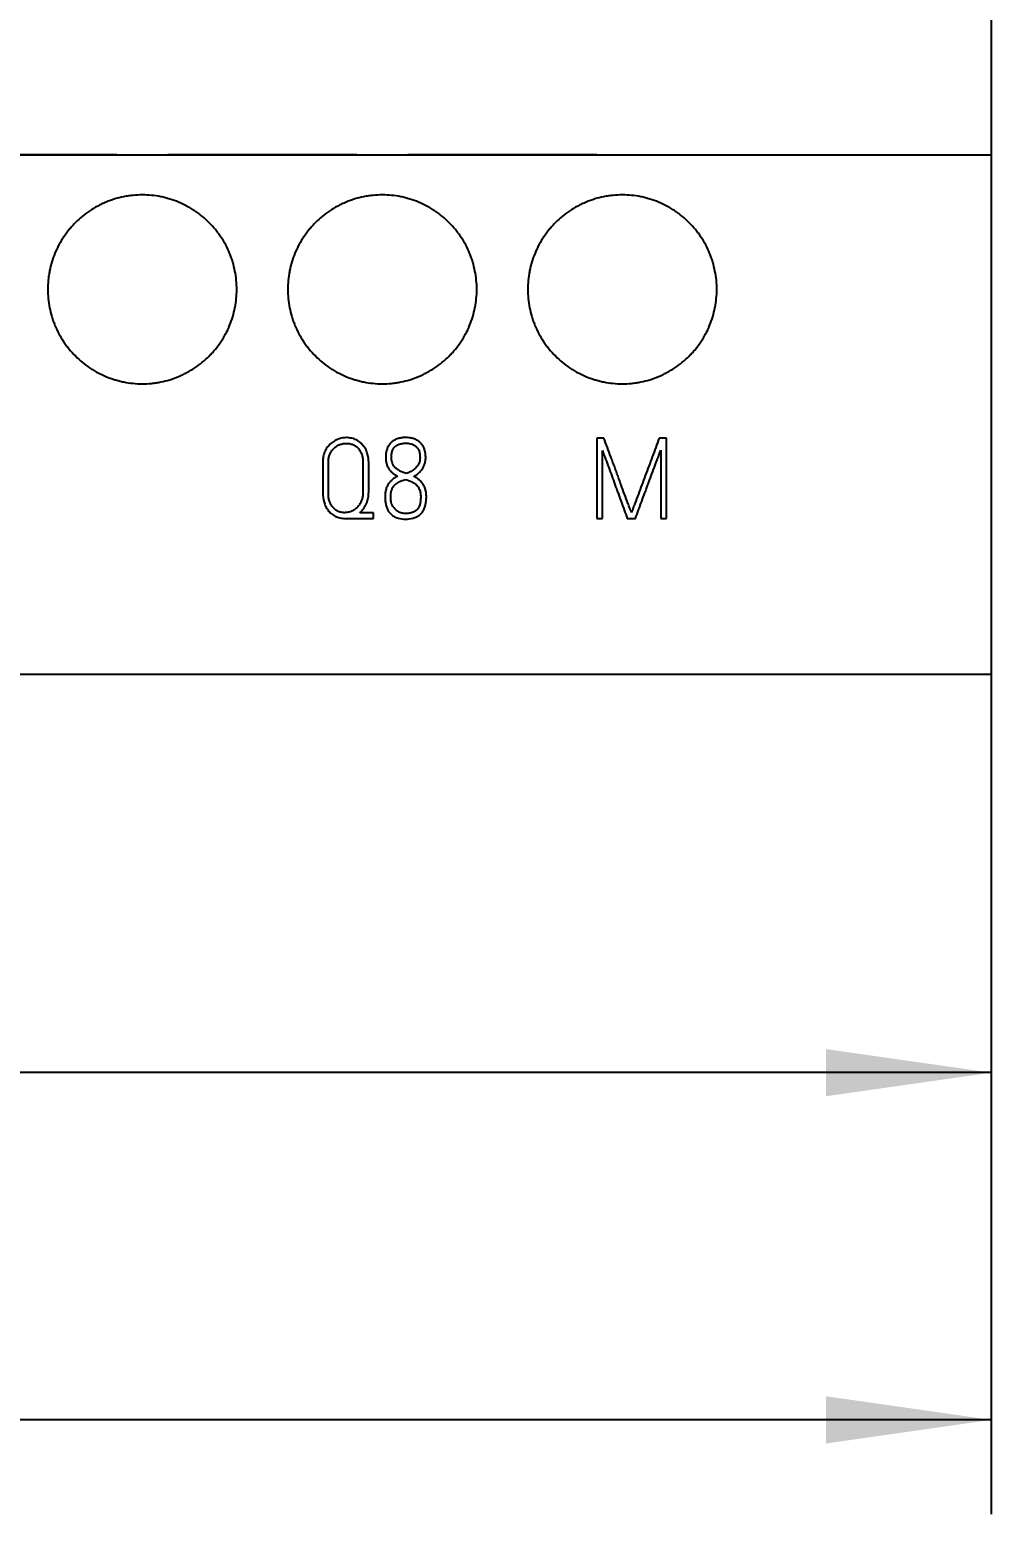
# Model space of a CAD drawing. Extents: x 0 to 420, y 0 to 297.
# Drawn here: x 139.22 to 159.57, y 124.67 to 156.11 of the extents above; entities that cross this region are included whole.
import ezdxf

# ---------------------------------------------------------------- set-up
doc = ezdxf.new("R2010")
doc.units = 0
doc.header["$LTSCALE"] = 23.1
for name, color, linetype in [('10000_FRONT', 7, 'CONTINUOUS'), ('10100_DIM_FRONT', 7, 'CONTINUOUS'), ('10500_FRONT_LABELING', 7, 'CONTINUOUS')]:
    doc.layers.add(name, color=color, linetype=linetype)
doc.styles.get("Standard").update_dxf_attribs({"font": 'txt', "width": 0.8})
doc.dimstyles.new('DIMSTYLE_1', dxfattribs={"dimtxt": 3.5, "dimasz": 3.5, "dimexe": 0.18, "dimexo": 0.0625, "dimgap": 0.09, "dimtad": 1, "dimtxsty": 'STANDARD', "dimcen": 0.09, "dimazin": 3, "dimtp": 0.05, "dimtm": 0.05, "dimtfac": 1, "dimtofl": 0, "dimtmove": 0, "dimatfit": 3, "dimtolj": 1})

# ---------------------------------------------------------------- blocks, each defined once
blk = doc.blocks.new('*D0')
at = {"layer": '10100_DIM_FRONT', "linetype": 'CONTINUOUS'}
for p, q in [((159.574, 187.462), (159.574, 124.671)), ((80.074, 147.013), (80.074, 124.671)), ((80.074, 126.671), (119.824, 126.671)), ((159.574, 126.671), (119.824, 126.671))]:
    blk.add_line(p, q, dxfattribs=at)
for points in [[(83.574, 127.171), (80.074, 126.671), (83.574, 126.171)], [(156.074, 126.171), (159.574, 126.671), (156.074, 127.171)]]:
    blk.add_solid(points, dxfattribs=at)
at = {"layer": '10100_DIM_FRONT', "linetype": 'CONTINUOUS', "width": 0.714286}
blk.add_text('79,5', height=3.5, dxfattribs=at).set_placement((115.994, 127.546))
blk = doc.blocks.new('*D1')
at = {"layer": '10100_DIM_FRONT', "linetype": 'CONTINUOUS'}
for p, q in [((88.074177, 187.462099), (88.074177, 132.024382)), ((159.574177, 147.949506), (159.574177, 132.024382)), ((88.074177, 134.024382), (123.824177, 134.024382)), ((159.574177, 134.024382), (123.824177, 134.024382))]:
    blk.add_line(p, q, dxfattribs=at)
for points in [[(91.574177, 134.524382), (88.074177, 134.024382), (91.574177, 133.524382)], [(156.074177, 133.524382), (159.574177, 134.024382), (156.074177, 134.524382)]]:
    blk.add_solid(points, dxfattribs=at)
at = {"layer": '10100_DIM_FRONT', "linetype": 'CONTINUOUS', "width": 0.660714}
blk.add_text('71,5', height=3.5, dxfattribs=at).set_placement((120.380361, 134.899382))

msp = doc.modelspace()

# ---------------------------------------------------------------- linework, layer by layer
at = {"layer": '10000_FRONT', "color": 7, "linetype": 'CONTINUOUS'}
for p, q in [((159.574, 232.463), (159.574, 142.463)), ((88.074, 153.463), (159.574, 153.463)), ((141.065, 153.461), (137.063, 153.461)), ((141.064, 153.463), (141.065, 153.461)), ((142.143, 153.461), (142.144, 153.463)), ((146.145, 153.461), (142.143, 153.461)), ((146.144, 153.463), (146.145, 153.461)), ((147.223, 153.461), (147.224, 153.463)), ((151.225, 153.461), (147.223, 153.461)), ((151.224, 153.463), (151.225, 153.461)), ((88.074, 142.463), (159.574, 142.463))]:
    msp.add_line(p, q, dxfattribs=at)
for points, knots in [([(143.604, 150.613), (143.604, 150.679), (143.601, 150.744), (143.588, 150.874), (143.579, 150.938), (143.553, 151.065), (143.538, 151.128), (143.509, 151.222), (143.499, 151.254), (143.477, 151.316), (143.465, 151.346), (143.428, 151.437), (143.372, 151.555), (143.306, 151.666), (143.251, 151.748), (143.233, 151.775), (143.194, 151.827), (143.173, 151.853), (143.111, 151.93), (143.067, 151.979), (142.929, 152.117), (142.828, 152.2), (142.705, 152.283), (142.692, 152.292), (142.664, 152.309), (142.65, 152.318), (142.607, 152.344), (142.579, 152.36), (142.492, 152.406), (142.433, 152.434), (142.312, 152.485), (142.251, 152.507), (142.157, 152.536), (142.125, 152.544), (142.061, 152.56), (142.029, 152.568), (141.932, 152.587), (141.802, 152.606), (141.671, 152.613), (141.541, 152.613), (141.475, 152.61), (141.377, 152.6), (141.344, 152.596), (141.278, 152.587), (141.246, 152.581), (141.149, 152.562), (141.086, 152.546), (140.961, 152.508), (140.9, 152.486), (140.809, 152.448), (140.778, 152.435), (140.734, 152.414), (140.719, 152.407), (140.689, 152.392), (140.616, 152.354), (140.546, 152.311), (140.383, 152.203), (140.282, 152.12), (140.166, 152.003), (140.143, 151.979), (140.099, 151.93), (140.078, 151.906), (140.016, 151.83), (139.977, 151.778), (139.905, 151.669), (139.871, 151.613), (139.825, 151.527), (139.81, 151.497), (139.782, 151.438), (139.769, 151.408), (139.731, 151.317), (139.687, 151.194), (139.656, 151.068), (139.636, 150.972), (139.631, 150.94), (139.621, 150.876), (139.617, 150.843), (139.607, 150.745), (139.604, 150.679), (139.604, 150.613)], [0, 0, 0, 0, 0.03125, 0.03125, 0.0625, 0.0625, 0.09375, 0.09375, 0.109375, 0.109375, 0.125, 0.125, 0.15625, 0.1875, 0.1875, 0.203125, 0.203125, 0.21875, 0.21875, 0.25, 0.25, 0.3125, 0.3125, 0.320312, 0.320312, 0.328125, 0.328125, 0.34375, 0.34375, 0.375, 0.375, 0.40625, 0.40625, 0.421875, 0.421875, 0.4375, 0.4375, 0.46875, 0.5, 0.5, 0.53125, 0.53125, 0.546875, 0.546875, 0.5625, 0.5625, 0.59375, 0.59375, 0.625, 0.625, 0.640625, 0.640625, 0.648438, 0.648438, 0.65625, 0.6875, 0.6875, 0.75, 0.75, 0.765625, 0.765625, 0.78125, 0.78125, 0.8125, 0.8125, 0.84375, 0.84375, 0.859375, 0.859375, 0.875, 0.875, 0.90625, 0.9375, 0.9375, 0.953125, 0.953125, 0.96875, 0.96875, 1, 1, 1, 1]), ([(148.684, 150.613), (148.684, 150.679), (148.681, 150.744), (148.668, 150.874), (148.659, 150.938), (148.633, 151.065), (148.618, 151.128), (148.589, 151.222), (148.579, 151.254), (148.557, 151.316), (148.545, 151.346), (148.508, 151.437), (148.452, 151.555), (148.386, 151.666), (148.331, 151.748), (148.313, 151.775), (148.274, 151.827), (148.253, 151.853), (148.191, 151.93), (148.147, 151.979), (148.009, 152.117), (147.908, 152.2), (147.785, 152.283), (147.772, 152.292), (147.744, 152.309), (147.73, 152.318), (147.687, 152.344), (147.659, 152.36), (147.572, 152.406), (147.513, 152.434), (147.392, 152.485), (147.331, 152.507), (147.237, 152.536), (147.205, 152.544), (147.141, 152.56), (147.109, 152.568), (147.012, 152.587), (146.882, 152.606), (146.751, 152.613), (146.621, 152.613), (146.555, 152.61), (146.457, 152.6), (146.424, 152.596), (146.358, 152.587), (146.326, 152.581), (146.229, 152.562), (146.166, 152.546), (146.041, 152.508), (145.98, 152.486), (145.889, 152.448), (145.858, 152.435), (145.814, 152.414), (145.799, 152.407), (145.769, 152.392), (145.696, 152.354), (145.626, 152.311), (145.463, 152.203), (145.362, 152.12), (145.246, 152.003), (145.223, 151.979), (145.179, 151.93), (145.158, 151.906), (145.096, 151.83), (145.057, 151.778), (144.985, 151.669), (144.951, 151.613), (144.905, 151.527), (144.89, 151.497), (144.862, 151.438), (144.849, 151.408), (144.811, 151.317), (144.767, 151.194), (144.736, 151.068), (144.716, 150.972), (144.711, 150.94), (144.701, 150.876), (144.697, 150.843), (144.687, 150.745), (144.684, 150.679), (144.684, 150.613)], [0, 0, 0, 0, 0.03125, 0.03125, 0.0625, 0.0625, 0.09375, 0.09375, 0.109375, 0.109375, 0.125, 0.125, 0.15625, 0.1875, 0.1875, 0.203125, 0.203125, 0.21875, 0.21875, 0.25, 0.25, 0.3125, 0.3125, 0.320312, 0.320312, 0.328125, 0.328125, 0.34375, 0.34375, 0.375, 0.375, 0.40625, 0.40625, 0.421875, 0.421875, 0.4375, 0.4375, 0.46875, 0.5, 0.5, 0.53125, 0.53125, 0.546875, 0.546875, 0.5625, 0.5625, 0.59375, 0.59375, 0.625, 0.625, 0.640625, 0.640625, 0.648438, 0.648438, 0.65625, 0.6875, 0.6875, 0.75, 0.75, 0.765625, 0.765625, 0.78125, 0.78125, 0.8125, 0.8125, 0.84375, 0.84375, 0.859375, 0.859375, 0.875, 0.875, 0.90625, 0.9375, 0.9375, 0.953125, 0.953125, 0.96875, 0.96875, 1, 1, 1, 1]), ([(153.764, 150.613), (153.764, 150.679), (153.761, 150.744), (153.748, 150.874), (153.739, 150.938), (153.713, 151.065), (153.698, 151.128), (153.669, 151.222), (153.659, 151.254), (153.637, 151.316), (153.625, 151.346), (153.588, 151.437), (153.532, 151.555), (153.466, 151.666), (153.411, 151.748), (153.393, 151.775), (153.354, 151.827), (153.333, 151.853), (153.271, 151.93), (153.227, 151.979), (153.089, 152.117), (152.988, 152.2), (152.865, 152.283), (152.852, 152.292), (152.824, 152.309), (152.81, 152.318), (152.767, 152.344), (152.739, 152.36), (152.652, 152.406), (152.593, 152.434), (152.472, 152.485), (152.411, 152.507), (152.317, 152.536), (152.285, 152.544), (152.221, 152.56), (152.189, 152.568), (152.092, 152.587), (151.962, 152.606), (151.831, 152.613), (151.701, 152.613), (151.635, 152.61), (151.537, 152.6), (151.504, 152.596), (151.438, 152.587), (151.406, 152.581), (151.309, 152.562), (151.246, 152.546), (151.121, 152.508), (151.06, 152.486), (150.969, 152.448), (150.938, 152.435), (150.894, 152.414), (150.879, 152.407), (150.849, 152.392), (150.776, 152.354), (150.706, 152.311), (150.543, 152.203), (150.442, 152.12), (150.326, 152.003), (150.303, 151.979), (150.259, 151.93), (150.238, 151.906), (150.176, 151.83), (150.137, 151.778), (150.065, 151.669), (150.031, 151.613), (149.985, 151.527), (149.97, 151.497), (149.942, 151.438), (149.929, 151.408), (149.891, 151.317), (149.847, 151.194), (149.816, 151.068), (149.796, 150.972), (149.791, 150.94), (149.781, 150.876), (149.777, 150.843), (149.767, 150.745), (149.764, 150.679), (149.764, 150.613)], [0, 0, 0, 0, 0.03125, 0.03125, 0.0625, 0.0625, 0.09375, 0.09375, 0.109375, 0.109375, 0.125, 0.125, 0.15625, 0.1875, 0.1875, 0.203125, 0.203125, 0.21875, 0.21875, 0.25, 0.25, 0.3125, 0.3125, 0.320312, 0.320312, 0.328125, 0.328125, 0.34375, 0.34375, 0.375, 0.375, 0.40625, 0.40625, 0.421875, 0.421875, 0.4375, 0.4375, 0.46875, 0.5, 0.5, 0.53125, 0.53125, 0.546875, 0.546875, 0.5625, 0.5625, 0.59375, 0.59375, 0.625, 0.625, 0.640625, 0.640625, 0.648438, 0.648438, 0.65625, 0.6875, 0.6875, 0.75, 0.75, 0.765625, 0.765625, 0.78125, 0.78125, 0.8125, 0.8125, 0.84375, 0.84375, 0.859375, 0.859375, 0.875, 0.875, 0.90625, 0.9375, 0.9375, 0.953125, 0.953125, 0.96875, 0.96875, 1, 1, 1, 1]), ([(139.604, 150.613), (139.604, 150.547), (139.607, 150.482), (139.62, 150.352), (139.63, 150.288), (139.655, 150.161), (139.671, 150.098), (139.699, 150.004), (139.709, 149.973), (139.731, 149.911), (139.743, 149.88), (139.781, 149.789), (139.836, 149.671), (139.903, 149.56), (139.957, 149.478), (139.976, 149.452), (140.015, 149.399), (140.035, 149.373), (140.097, 149.296), (140.141, 149.248), (140.279, 149.109), (140.38, 149.026), (140.503, 148.944), (140.517, 148.935), (140.544, 148.917), (140.558, 148.908), (140.601, 148.883), (140.63, 148.866), (140.716, 148.82), (140.775, 148.792), (140.896, 148.742), (140.957, 148.719), (141.051, 148.691), (141.083, 148.682), (141.147, 148.666), (141.179, 148.658), (141.276, 148.639), (141.406, 148.62), (141.537, 148.613), (141.668, 148.613), (141.733, 148.616), (141.832, 148.626), (141.865, 148.63), (141.93, 148.64), (142.092, 148.668), (142.248, 148.715), (142.4, 148.778), (142.43, 148.791), (142.475, 148.812), (142.49, 148.82), (142.519, 148.835), (142.592, 148.873), (142.663, 148.915), (142.825, 149.024), (142.926, 149.107), (143.043, 149.223), (143.065, 149.247), (143.109, 149.296), (143.131, 149.321), (143.193, 149.396), (143.232, 149.449), (143.304, 149.557), (143.337, 149.613), (143.384, 149.7), (143.398, 149.729), (143.427, 149.788), (143.44, 149.818), (143.477, 149.909), (143.521, 150.032), (143.553, 150.158), (143.572, 150.254), (143.578, 150.286), (143.587, 150.351), (143.591, 150.383), (143.601, 150.482), (143.604, 150.547), (143.604, 150.613)], [0, 0, 0, 0, 0.03125, 0.03125, 0.0625, 0.0625, 0.09375, 0.09375, 0.109375, 0.109375, 0.125, 0.125, 0.15625, 0.1875, 0.1875, 0.203125, 0.203125, 0.21875, 0.21875, 0.25, 0.25, 0.3125, 0.3125, 0.320312, 0.320312, 0.328125, 0.328125, 0.34375, 0.34375, 0.375, 0.375, 0.40625, 0.40625, 0.421875, 0.421875, 0.4375, 0.4375, 0.46875, 0.5, 0.5, 0.53125, 0.53125, 0.546875, 0.546875, 0.5625, 0.625, 0.625, 0.640625, 0.640625, 0.648438, 0.648438, 0.65625, 0.6875, 0.6875, 0.75, 0.75, 0.765625, 0.765625, 0.78125, 0.78125, 0.8125, 0.8125, 0.84375, 0.84375, 0.859375, 0.859375, 0.875, 0.875, 0.90625, 0.9375, 0.9375, 0.953125, 0.953125, 0.96875, 0.96875, 1, 1, 1, 1]), ([(144.684, 150.613), (144.684, 150.547), (144.687, 150.482), (144.7, 150.352), (144.71, 150.288), (144.735, 150.161), (144.751, 150.098), (144.779, 150.004), (144.789, 149.973), (144.811, 149.911), (144.823, 149.88), (144.861, 149.789), (144.916, 149.671), (144.983, 149.56), (145.037, 149.478), (145.056, 149.452), (145.095, 149.399), (145.115, 149.373), (145.177, 149.296), (145.221, 149.248), (145.359, 149.109), (145.46, 149.026), (145.583, 148.944), (145.597, 148.935), (145.624, 148.917), (145.638, 148.908), (145.681, 148.883), (145.71, 148.866), (145.796, 148.82), (145.855, 148.792), (145.976, 148.742), (146.037, 148.719), (146.131, 148.691), (146.163, 148.682), (146.227, 148.666), (146.259, 148.658), (146.356, 148.639), (146.486, 148.62), (146.617, 148.613), (146.748, 148.613), (146.813, 148.616), (146.912, 148.626), (146.945, 148.63), (147.01, 148.64), (147.172, 148.668), (147.328, 148.715), (147.48, 148.778), (147.51, 148.791), (147.555, 148.812), (147.57, 148.82), (147.599, 148.835), (147.672, 148.873), (147.743, 148.915), (147.905, 149.024), (148.006, 149.107), (148.123, 149.223), (148.145, 149.247), (148.189, 149.296), (148.211, 149.321), (148.273, 149.396), (148.312, 149.449), (148.384, 149.557), (148.417, 149.613), (148.464, 149.7), (148.478, 149.729), (148.507, 149.788), (148.52, 149.818), (148.557, 149.909), (148.601, 150.032), (148.633, 150.158), (148.652, 150.254), (148.658, 150.286), (148.667, 150.351), (148.671, 150.383), (148.681, 150.482), (148.684, 150.547), (148.684, 150.613)], [0, 0, 0, 0, 0.03125, 0.03125, 0.0625, 0.0625, 0.09375, 0.09375, 0.109375, 0.109375, 0.125, 0.125, 0.15625, 0.1875, 0.1875, 0.203125, 0.203125, 0.21875, 0.21875, 0.25, 0.25, 0.3125, 0.3125, 0.320312, 0.320312, 0.328125, 0.328125, 0.34375, 0.34375, 0.375, 0.375, 0.40625, 0.40625, 0.421875, 0.421875, 0.4375, 0.4375, 0.46875, 0.5, 0.5, 0.53125, 0.53125, 0.546875, 0.546875, 0.5625, 0.625, 0.625, 0.640625, 0.640625, 0.648438, 0.648438, 0.65625, 0.6875, 0.6875, 0.75, 0.75, 0.765625, 0.765625, 0.78125, 0.78125, 0.8125, 0.8125, 0.84375, 0.84375, 0.859375, 0.859375, 0.875, 0.875, 0.90625, 0.9375, 0.9375, 0.953125, 0.953125, 0.96875, 0.96875, 1, 1, 1, 1]), ([(149.764, 150.613), (149.764, 150.547), (149.767, 150.482), (149.78, 150.352), (149.79, 150.288), (149.815, 150.161), (149.831, 150.098), (149.859, 150.004), (149.869, 149.973), (149.891, 149.911), (149.903, 149.88), (149.941, 149.789), (149.996, 149.671), (150.063, 149.56), (150.117, 149.478), (150.136, 149.452), (150.175, 149.399), (150.195, 149.373), (150.257, 149.296), (150.301, 149.248), (150.439, 149.109), (150.54, 149.026), (150.663, 148.944), (150.677, 148.935), (150.704, 148.917), (150.718, 148.908), (150.761, 148.883), (150.79, 148.866), (150.876, 148.82), (150.935, 148.792), (151.056, 148.742), (151.117, 148.719), (151.211, 148.691), (151.243, 148.682), (151.307, 148.666), (151.339, 148.658), (151.436, 148.639), (151.566, 148.62), (151.697, 148.613), (151.828, 148.613), (151.893, 148.616), (151.992, 148.626), (152.025, 148.63), (152.09, 148.64), (152.252, 148.668), (152.408, 148.715), (152.56, 148.778), (152.59, 148.791), (152.635, 148.812), (152.65, 148.82), (152.679, 148.835), (152.752, 148.873), (152.823, 148.915), (152.985, 149.024), (153.086, 149.107), (153.203, 149.223), (153.225, 149.247), (153.269, 149.296), (153.291, 149.321), (153.353, 149.396), (153.392, 149.449), (153.464, 149.557), (153.497, 149.613), (153.544, 149.7), (153.558, 149.729), (153.587, 149.788), (153.6, 149.818), (153.637, 149.909), (153.681, 150.032), (153.713, 150.158), (153.732, 150.254), (153.738, 150.286), (153.747, 150.351), (153.751, 150.383), (153.761, 150.482), (153.764, 150.547), (153.764, 150.613)], [0, 0, 0, 0, 0.03125, 0.03125, 0.0625, 0.0625, 0.09375, 0.09375, 0.109375, 0.109375, 0.125, 0.125, 0.15625, 0.1875, 0.1875, 0.203125, 0.203125, 0.21875, 0.21875, 0.25, 0.25, 0.3125, 0.3125, 0.320312, 0.320312, 0.328125, 0.328125, 0.34375, 0.34375, 0.375, 0.375, 0.40625, 0.40625, 0.421875, 0.421875, 0.4375, 0.4375, 0.46875, 0.5, 0.5, 0.53125, 0.53125, 0.546875, 0.546875, 0.5625, 0.625, 0.625, 0.640625, 0.640625, 0.648438, 0.648438, 0.65625, 0.6875, 0.6875, 0.75, 0.75, 0.765625, 0.765625, 0.78125, 0.78125, 0.8125, 0.8125, 0.84375, 0.84375, 0.859375, 0.859375, 0.875, 0.875, 0.90625, 0.9375, 0.9375, 0.953125, 0.953125, 0.96875, 0.96875, 1, 1, 1, 1])]:
    msp.add_open_spline(points, degree=3, knots=knots, dxfattribs=at)
at = {"layer": '10500_FRONT_LABELING', "color": 7, "linetype": 'CONTINUOUS'}
for p, q in [((151.224, 147.463), (151.224, 145.763)), ((151.375, 147.463), (151.224, 147.463)), ((152.698, 147.463), (152.545, 147.463)), ((152.698, 145.763), (152.698, 147.463)), ((151.344, 145.763), (151.344, 147.199)), ((152.578, 147.204), (152.578, 145.763)), ((145.424, 146.949), (145.424, 146.305)), ((145.542, 146.305), (145.542, 146.949)), ((146.275, 146.949), (146.275, 146.32)), ((146.396, 146.32), (146.396, 146.949)), ((145.886, 145.763), (146.499, 145.763)), ((146.499, 145.883), (146.207, 145.883)), ((146.499, 145.763), (146.499, 145.883)), ((151.224, 145.763), (151.344, 145.763)), ((151.87, 145.763), (152.042, 145.763)), ((152.578, 145.763), (152.698, 145.763))]:
    msp.add_line(p, q, dxfattribs=at)
for points, knots in [([(146.396, 146.949), (146.396, 147.016), (146.387, 147.081), (146.362, 147.16), (146.356, 147.176), (146.343, 147.207), (146.336, 147.221), (146.32, 147.25), (146.311, 147.265), (146.297, 147.285), (146.292, 147.292), (146.282, 147.305), (146.276, 147.312), (146.249, 147.343), (146.225, 147.366), (146.185, 147.395), (146.171, 147.405), (146.142, 147.421), (146.127, 147.429), (146.081, 147.449), (146.049, 147.459), (145.999, 147.468), (145.983, 147.47), (145.949, 147.472), (145.933, 147.473), (145.899, 147.472), (145.882, 147.471), (145.849, 147.467), (145.832, 147.464), (145.784, 147.453), (145.752, 147.442), (145.714, 147.425), (145.706, 147.422), (145.691, 147.414), (145.684, 147.41), (145.662, 147.398), (145.648, 147.389), (145.621, 147.37), (145.608, 147.36), (145.589, 147.343), (145.583, 147.338), (145.571, 147.326), (145.565, 147.32), (145.536, 147.289), (145.516, 147.263), (145.491, 147.22), (145.483, 147.206), (145.468, 147.176), (145.462, 147.16), (145.45, 147.129), (145.445, 147.113), (145.437, 147.081), (145.434, 147.065), (145.429, 147.032), (145.427, 147.016), (145.425, 146.982), (145.424, 146.966), (145.424, 146.949)], [0, 0, 0, 0, 0.125, 0.125, 0.15625, 0.15625, 0.1875, 0.1875, 0.21875, 0.21875, 0.234375, 0.234375, 0.25, 0.25, 0.3125, 0.3125, 0.34375, 0.34375, 0.375, 0.375, 0.4375, 0.4375, 0.46875, 0.46875, 0.5, 0.5, 0.53125, 0.53125, 0.5625, 0.5625, 0.625, 0.625, 0.640625, 0.640625, 0.65625, 0.65625, 0.6875, 0.6875, 0.71875, 0.71875, 0.734375, 0.734375, 0.75, 0.75, 0.8125, 0.8125, 0.84375, 0.84375, 0.875, 0.875, 0.90625, 0.90625, 0.9375, 0.9375, 0.96875, 0.96875, 1, 1, 1, 1]), ([(147.351, 146.652), (147.372, 146.664), (147.393, 146.677), (147.433, 146.705), (147.452, 146.721), (147.478, 146.747), (147.487, 146.756), (147.503, 146.774), (147.511, 146.784), (147.533, 146.813), (147.546, 146.833), (147.563, 146.866), (147.568, 146.877), (147.578, 146.9), (147.582, 146.911), (147.589, 146.935), (147.592, 146.947), (147.597, 146.97), (147.599, 146.982), (147.601, 147.007), (147.602, 147.019), (147.603, 147.043), (147.603, 147.056), (147.602, 147.092), (147.6, 147.117), (147.592, 147.165), (147.587, 147.189), (147.577, 147.224), (147.573, 147.235), (147.564, 147.258), (147.559, 147.27), (147.542, 147.302), (147.528, 147.322), (147.496, 147.36), (147.478, 147.377), (147.449, 147.4), (147.438, 147.407), (147.417, 147.419), (147.406, 147.425), (147.373, 147.441), (147.35, 147.45), (147.314, 147.46), (147.302, 147.463), (147.277, 147.467), (147.265, 147.469), (147.229, 147.474), (147.204, 147.475), (147.167, 147.475), (147.155, 147.475), (147.13, 147.473), (147.118, 147.472), (147.081, 147.468), (147.057, 147.463), (147.022, 147.453), (147.01, 147.45), (146.987, 147.441), (146.975, 147.436), (146.942, 147.42), (146.921, 147.408), (146.891, 147.386), (146.882, 147.378), (146.864, 147.361), (146.855, 147.352), (146.831, 147.324), (146.817, 147.304), (146.794, 147.26), (146.785, 147.238), (146.775, 147.203), (146.772, 147.191), (146.767, 147.167), (146.764, 147.155), (146.759, 147.118), (146.757, 147.094), (146.756, 147.045), (146.756, 147.021), (146.76, 146.985), (146.761, 146.973), (146.766, 146.949), (146.768, 146.936), (146.778, 146.901), (146.787, 146.878), (146.803, 146.845), (146.809, 146.834), (146.822, 146.813), (146.829, 146.803), (146.844, 146.783), (146.852, 146.774), (146.868, 146.755), (146.877, 146.747), (146.895, 146.73), (146.905, 146.722), (146.924, 146.707), (146.935, 146.7), (146.965, 146.679), (146.987, 146.666), (147.009, 146.654)], [0, 0, 0, 0, 0.03125, 0.03125, 0.0625, 0.0625, 0.078125, 0.078125, 0.09375, 0.09375, 0.125, 0.125, 0.140625, 0.140625, 0.15625, 0.15625, 0.171875, 0.171875, 0.1875, 0.1875, 0.203125, 0.203125, 0.21875, 0.21875, 0.25, 0.25, 0.28125, 0.28125, 0.296875, 0.296875, 0.3125, 0.3125, 0.34375, 0.34375, 0.375, 0.375, 0.390625, 0.390625, 0.40625, 0.40625, 0.4375, 0.4375, 0.453125, 0.453125, 0.46875, 0.46875, 0.5, 0.5, 0.515625, 0.515625, 0.53125, 0.53125, 0.5625, 0.5625, 0.578125, 0.578125, 0.59375, 0.59375, 0.625, 0.625, 0.640625, 0.640625, 0.65625, 0.65625, 0.6875, 0.6875, 0.71875, 0.71875, 0.734375, 0.734375, 0.75, 0.75, 0.78125, 0.78125, 0.8125, 0.8125, 0.828125, 0.828125, 0.84375, 0.84375, 0.875, 0.875, 0.890625, 0.890625, 0.90625, 0.90625, 0.921875, 0.921875, 0.9375, 0.9375, 0.953125, 0.953125, 0.96875, 0.96875, 1, 1, 1, 1]), ([(151.96, 145.883), (151.952, 145.899), (151.946, 145.916), (151.934, 145.949), (151.927, 145.965), (151.909, 146.014), (151.897, 146.047), (151.86, 146.146), (151.835, 146.211), (151.786, 146.343), (151.762, 146.409), (151.725, 146.508), (151.713, 146.541), (151.69, 146.607), (151.678, 146.64), (151.654, 146.706), (151.642, 146.739), (151.618, 146.805), (151.606, 146.837), (151.581, 146.903), (151.569, 146.936), (151.544, 147.002), (151.484, 147.167), (151.424, 147.331), (151.375, 147.463)], [0, 0, 0, 0, 0.03125, 0.03125, 0.0625, 0.0625, 0.125, 0.125, 0.25, 0.25, 0.375, 0.375, 0.4375, 0.4375, 0.5, 0.5, 0.5625, 0.5625, 0.625, 0.625, 0.6875, 0.6875, 0.75, 1, 1, 1, 1]), ([(152.545, 147.463), (152.496, 147.331), (152.448, 147.2), (152.374, 147.002), (152.35, 146.936), (152.3, 146.805), (152.276, 146.739), (152.202, 146.542), (152.154, 146.41), (152.08, 146.213), (152.056, 146.147), (152.019, 146.048), (152.007, 146.016), (151.989, 145.966), (151.983, 145.95), (151.971, 145.916), (151.966, 145.9), (151.96, 145.883)], [0, 0, 0, 0, 0.25, 0.25, 0.375, 0.375, 0.5, 0.5, 0.75, 0.75, 0.875, 0.875, 0.9375, 0.9375, 0.96875, 0.96875, 1, 1, 1, 1]), ([(145.542, 146.949), (145.542, 146.975), (145.544, 147), (145.551, 147.05), (145.557, 147.074), (145.569, 147.11), (145.574, 147.122), (145.585, 147.145), (145.591, 147.157), (145.604, 147.178), (145.611, 147.189), (145.626, 147.21), (145.634, 147.22), (145.659, 147.248), (145.678, 147.265), (145.709, 147.287), (145.72, 147.294), (145.742, 147.307), (145.754, 147.313), (145.789, 147.328), (145.813, 147.336), (145.851, 147.345), (145.864, 147.347), (145.889, 147.351), (145.902, 147.352), (145.927, 147.352), (145.94, 147.352), (145.965, 147.351), (145.978, 147.349), (146.016, 147.342), (146.04, 147.335), (146.075, 147.32), (146.087, 147.314), (146.109, 147.302), (146.12, 147.295), (146.14, 147.279), (146.15, 147.271), (146.168, 147.254), (146.177, 147.244), (146.201, 147.214), (146.215, 147.193), (146.232, 147.159), (146.238, 147.147), (146.247, 147.124), (146.251, 147.112), (146.262, 147.075), (146.267, 147.05), (146.274, 147), (146.275, 146.975), (146.275, 146.949)], [0, 0, 0, 0, 0.0625, 0.0625, 0.125, 0.125, 0.15625, 0.15625, 0.1875, 0.1875, 0.21875, 0.21875, 0.25, 0.25, 0.3125, 0.3125, 0.34375, 0.34375, 0.375, 0.375, 0.4375, 0.4375, 0.46875, 0.46875, 0.5, 0.5, 0.53125, 0.53125, 0.5625, 0.5625, 0.625, 0.625, 0.65625, 0.65625, 0.6875, 0.6875, 0.71875, 0.71875, 0.75, 0.75, 0.8125, 0.8125, 0.84375, 0.84375, 0.875, 0.875, 0.9375, 0.9375, 1, 1, 1, 1]), ([(146.877, 147.043), (146.877, 147.074), (146.879, 147.105), (146.886, 147.15), (146.889, 147.165), (146.898, 147.194), (146.904, 147.209), (146.914, 147.229), (146.918, 147.236), (146.926, 147.249), (146.931, 147.255), (146.945, 147.273), (146.956, 147.284), (146.974, 147.298), (146.981, 147.303), (146.994, 147.311), (147, 147.315), (147.021, 147.325), (147.035, 147.331), (147.057, 147.338), (147.065, 147.341), (147.08, 147.344), (147.102, 147.349), (147.125, 147.352), (147.156, 147.354), (147.171, 147.355), (147.202, 147.354), (147.217, 147.354), (147.263, 147.349), (147.293, 147.342), (147.329, 147.328), (147.336, 147.325), (147.35, 147.318), (147.364, 147.311), (147.376, 147.302), (147.389, 147.293), (147.395, 147.288), (147.412, 147.273), (147.422, 147.261), (147.435, 147.242), (147.439, 147.236), (147.447, 147.222), (147.451, 147.215), (147.46, 147.194), (147.465, 147.18), (147.472, 147.15), (147.475, 147.135), (147.482, 147.09), (147.484, 147.059), (147.481, 147.014), (147.48, 146.999), (147.474, 146.968), (147.469, 146.953), (147.458, 146.925), (147.451, 146.911), (147.439, 146.891), (147.435, 146.885), (147.426, 146.872), (147.422, 146.866), (147.407, 146.848), (147.397, 146.837), (147.375, 146.816), (147.363, 146.805), (147.327, 146.777), (147.3, 146.761), (147.259, 146.741), (147.244, 146.735), (147.215, 146.725), (147.2, 146.72), (147.185, 146.716)], [0, 0, 0, 0, 0.0625, 0.0625, 0.09375, 0.09375, 0.125, 0.125, 0.140625, 0.140625, 0.15625, 0.15625, 0.1875, 0.1875, 0.203125, 0.203125, 0.21875, 0.21875, 0.25, 0.25, 0.265625, 0.265625, 0.28125, 0.3125, 0.3125, 0.34375, 0.34375, 0.375, 0.375, 0.4375, 0.4375, 0.453125, 0.453125, 0.46875, 0.484375, 0.484375, 0.5, 0.5, 0.53125, 0.53125, 0.546875, 0.546875, 0.5625, 0.5625, 0.59375, 0.59375, 0.625, 0.625, 0.6875, 0.6875, 0.71875, 0.71875, 0.75, 0.75, 0.78125, 0.78125, 0.796875, 0.796875, 0.8125, 0.8125, 0.84375, 0.84375, 0.875, 0.875, 0.9375, 0.9375, 0.96875, 0.96875, 1, 1, 1, 1]), ([(151.344, 147.199), (151.365, 147.139), (151.387, 147.079), (151.432, 146.96), (151.454, 146.9), (151.498, 146.78), (151.52, 146.721), (151.564, 146.601), (151.585, 146.541), (151.618, 146.451), (151.629, 146.421), (151.652, 146.362), (151.663, 146.332), (151.695, 146.242), (151.717, 146.182), (151.782, 146.002), (151.827, 145.883), (151.87, 145.763)], [0, 0, 0, 0, 0.125, 0.125, 0.25, 0.25, 0.375, 0.375, 0.5, 0.5, 0.5625, 0.5625, 0.625, 0.625, 0.75, 0.75, 1, 1, 1, 1]), ([(152.042, 145.763), (152.087, 145.883), (152.131, 146.003), (152.198, 146.184), (152.22, 146.244), (152.254, 146.334), (152.265, 146.364), (152.287, 146.424), (152.298, 146.454), (152.331, 146.544), (152.353, 146.604), (152.398, 146.724), (152.42, 146.784), (152.465, 146.904), (152.487, 146.964), (152.533, 147.084), (152.556, 147.144), (152.578, 147.204)], [0, 0, 0, 0, 0.25, 0.25, 0.375, 0.375, 0.4375, 0.4375, 0.5, 0.5, 0.625, 0.625, 0.75, 0.75, 0.875, 0.875, 1, 1, 1, 1]), ([(147.185, 146.716), (147.146, 146.728), (147.108, 146.741), (147.053, 146.768), (147.035, 146.778), (147.001, 146.8), (146.985, 146.812), (146.962, 146.833), (146.955, 146.84), (146.941, 146.855), (146.929, 146.871), (146.918, 146.888), (146.908, 146.906), (146.904, 146.915), (146.892, 146.943), (146.886, 146.963), (146.881, 146.993), (146.879, 147.003), (146.877, 147.023), (146.877, 147.033), (146.877, 147.043)], [0, 0, 0, 0, 0.25, 0.25, 0.375, 0.375, 0.5, 0.5, 0.5625, 0.5625, 0.625, 0.6875, 0.6875, 0.75, 0.75, 0.875, 0.875, 0.9375, 0.9375, 1, 1, 1, 1]), ([(147.009, 146.654), (146.984, 146.643), (146.961, 146.63), (146.916, 146.602), (146.895, 146.586), (146.866, 146.559), (146.856, 146.549), (146.839, 146.529), (146.831, 146.518), (146.808, 146.486), (146.795, 146.463), (146.779, 146.427), (146.774, 146.414), (146.765, 146.389), (146.761, 146.376), (146.751, 146.338), (146.747, 146.312), (146.743, 146.272), (146.743, 146.258), (146.742, 146.232), (146.742, 146.219), (146.743, 146.179), (146.744, 146.153), (146.75, 146.1), (146.754, 146.074), (146.763, 146.035), (146.767, 146.023), (146.775, 145.997), (146.779, 145.984), (146.789, 145.96), (146.795, 145.948), (146.808, 145.924), (146.815, 145.913), (146.838, 145.88), (146.856, 145.86), (146.886, 145.834), (146.897, 145.826), (146.919, 145.811), (146.931, 145.804), (146.955, 145.791), (146.967, 145.786), (146.992, 145.776), (147.005, 145.771), (147.069, 145.752), (147.122, 145.747), (147.23, 145.746), (147.283, 145.752), (147.348, 145.77), (147.361, 145.774), (147.386, 145.783), (147.399, 145.789), (147.423, 145.801), (147.434, 145.807), (147.457, 145.822), (147.468, 145.83), (147.499, 145.856), (147.517, 145.875), (147.541, 145.907), (147.548, 145.919), (147.561, 145.942), (147.567, 145.954), (147.583, 145.991), (147.591, 146.016), (147.604, 146.068), (147.608, 146.094), (147.615, 146.147), (147.616, 146.173), (147.617, 146.213), (147.617, 146.226), (147.616, 146.253), (147.616, 146.266), (147.613, 146.306), (147.608, 146.333), (147.599, 146.371), (147.595, 146.384), (147.586, 146.409), (147.581, 146.421), (147.569, 146.445), (147.563, 146.457), (147.55, 146.48), (147.543, 146.491), (147.528, 146.513), (147.519, 146.523), (147.502, 146.544), (147.493, 146.553), (147.463, 146.581), (147.442, 146.597), (147.398, 146.626), (147.375, 146.64), (147.351, 146.652)], [0, 0, 0, 0, 0.03125, 0.03125, 0.0625, 0.0625, 0.078125, 0.078125, 0.09375, 0.09375, 0.125, 0.125, 0.140625, 0.140625, 0.15625, 0.15625, 0.1875, 0.1875, 0.203125, 0.203125, 0.21875, 0.21875, 0.25, 0.25, 0.28125, 0.28125, 0.296875, 0.296875, 0.3125, 0.3125, 0.328125, 0.328125, 0.34375, 0.34375, 0.375, 0.375, 0.390625, 0.390625, 0.40625, 0.40625, 0.421875, 0.421875, 0.4375, 0.4375, 0.5, 0.5, 0.5625, 0.5625, 0.578125, 0.578125, 0.59375, 0.59375, 0.609375, 0.609375, 0.625, 0.625, 0.65625, 0.65625, 0.671875, 0.671875, 0.6875, 0.6875, 0.71875, 0.71875, 0.75, 0.75, 0.78125, 0.78125, 0.796875, 0.796875, 0.8125, 0.8125, 0.84375, 0.84375, 0.859375, 0.859375, 0.875, 0.875, 0.890625, 0.890625, 0.90625, 0.90625, 0.921875, 0.921875, 0.9375, 0.9375, 0.96875, 0.96875, 1, 1, 1, 1]), ([(146.969, 145.945), (146.956, 145.957), (146.944, 145.97), (146.928, 145.99), (146.922, 145.997), (146.912, 146.011), (146.907, 146.018), (146.899, 146.034), (146.895, 146.042), (146.888, 146.058), (146.885, 146.066), (146.877, 146.091), (146.873, 146.108), (146.867, 146.142), (146.865, 146.16), (146.863, 146.195), (146.862, 146.212), (146.863, 146.247), (146.864, 146.264), (146.867, 146.29), (146.868, 146.299), (146.871, 146.316), (146.873, 146.325), (146.879, 146.351), (146.884, 146.367), (146.894, 146.392), (146.898, 146.4), (146.907, 146.415), (146.911, 146.423), (146.926, 146.445), (146.937, 146.458), (146.962, 146.483), (146.975, 146.494), (147.019, 146.525), (147.05, 146.541), (147.099, 146.562), (147.115, 146.568), (147.149, 146.579), (147.166, 146.584), (147.183, 146.588)], [0, 0, 0, 0, 0.0625, 0.0625, 0.09375, 0.09375, 0.125, 0.125, 0.15625, 0.15625, 0.1875, 0.1875, 0.25, 0.25, 0.3125, 0.3125, 0.375, 0.375, 0.4375, 0.4375, 0.46875, 0.46875, 0.5, 0.5, 0.5625, 0.5625, 0.59375, 0.59375, 0.625, 0.625, 0.6875, 0.6875, 0.75, 0.75, 0.875, 0.875, 0.9375, 0.9375, 1, 1, 1, 1]), ([(147.183, 146.588), (147.209, 146.58), (147.235, 146.571), (147.286, 146.551), (147.31, 146.539), (147.345, 146.518), (147.357, 146.511), (147.379, 146.495), (147.39, 146.486), (147.41, 146.468), (147.419, 146.458), (147.437, 146.437), (147.445, 146.426), (147.458, 146.402), (147.464, 146.39), (147.475, 146.365), (147.479, 146.352), (147.49, 146.313), (147.494, 146.286), (147.496, 146.245), (147.497, 146.231), (147.497, 146.204), (147.496, 146.191), (147.494, 146.15), (147.491, 146.123), (147.484, 146.083), (147.481, 146.07), (147.473, 146.043), (147.467, 146.024), (147.458, 146.005), (147.452, 145.993), (147.449, 145.987), (147.438, 145.97), (147.43, 145.959), (147.416, 145.944), (147.411, 145.939), (147.401, 145.93), (147.395, 145.926), (147.379, 145.914), (147.367, 145.907), (147.348, 145.898), (147.342, 145.895), (147.329, 145.89), (147.31, 145.883), (147.29, 145.878), (147.263, 145.873), (147.25, 145.871), (147.222, 145.868), (147.209, 145.867), (147.181, 145.867), (147.168, 145.867), (147.14, 145.868), (147.127, 145.87), (147.1, 145.874), (147.086, 145.878), (147.06, 145.886), (147.047, 145.891), (147.029, 145.9), (147.023, 145.903), (147.011, 145.91), (147.005, 145.914), (146.989, 145.926), (146.978, 145.935), (146.969, 145.945)], [0, 0, 0, 0, 0.0625, 0.0625, 0.125, 0.125, 0.15625, 0.15625, 0.1875, 0.1875, 0.21875, 0.21875, 0.25, 0.25, 0.28125, 0.28125, 0.3125, 0.3125, 0.375, 0.375, 0.40625, 0.40625, 0.4375, 0.4375, 0.5, 0.5, 0.53125, 0.53125, 0.5625, 0.578125, 0.578125, 0.59375, 0.59375, 0.625, 0.625, 0.640625, 0.640625, 0.65625, 0.65625, 0.6875, 0.6875, 0.703125, 0.703125, 0.71875, 0.75, 0.75, 0.78125, 0.78125, 0.8125, 0.8125, 0.84375, 0.84375, 0.875, 0.875, 0.90625, 0.90625, 0.9375, 0.9375, 0.953125, 0.953125, 0.96875, 0.96875, 1, 1, 1, 1]), ([(145.424, 146.305), (145.424, 146.239), (145.432, 146.173), (145.455, 146.093), (145.461, 146.077), (145.473, 146.046), (145.479, 146.031), (145.494, 146.001), (145.502, 145.987), (145.515, 145.965), (145.519, 145.958), (145.528, 145.944), (145.533, 145.938), (145.558, 145.904), (145.581, 145.88), (145.62, 145.848), (145.634, 145.838), (145.662, 145.82), (145.691, 145.804), (145.722, 145.792), (145.754, 145.781), (145.77, 145.776), (145.819, 145.766), (145.853, 145.763), (145.886, 145.763)], [0, 0, 0, 0, 0.25, 0.25, 0.3125, 0.3125, 0.375, 0.375, 0.4375, 0.4375, 0.46875, 0.46875, 0.5, 0.5, 0.625, 0.625, 0.6875, 0.6875, 0.75, 0.8125, 0.8125, 0.875, 0.875, 1, 1, 1, 1]), ([(146.275, 146.32), (146.275, 146.293), (146.274, 146.267), (146.268, 146.228), (146.266, 146.215), (146.26, 146.19), (146.257, 146.177), (146.245, 146.139), (146.235, 146.115), (146.216, 146.08), (146.21, 146.069), (146.196, 146.046), (146.188, 146.036), (146.163, 146.005), (146.145, 145.986), (146.114, 145.961), (146.104, 145.953), (146.081, 145.939), (146.07, 145.932), (146.035, 145.914), (146.01, 145.904), (145.972, 145.893), (145.959, 145.89), (145.933, 145.886), (145.92, 145.885), (145.893, 145.883), (145.88, 145.883), (145.86, 145.884), (145.854, 145.885), (145.84, 145.886), (145.834, 145.887), (145.801, 145.892), (145.77, 145.901), (145.74, 145.916), (145.728, 145.922), (145.722, 145.925), (145.705, 145.936), (145.684, 145.951), (145.664, 145.968), (145.646, 145.987), (145.637, 145.997), (145.613, 146.029), (145.599, 146.051), (145.582, 146.087), (145.577, 146.099), (145.568, 146.124), (145.564, 146.137), (145.554, 146.174), (145.549, 146.2), (145.543, 146.253), (145.542, 146.279), (145.542, 146.305)], [0, 0, 0, 0, 0.0625, 0.0625, 0.09375, 0.09375, 0.125, 0.125, 0.1875, 0.1875, 0.21875, 0.21875, 0.25, 0.25, 0.3125, 0.3125, 0.34375, 0.34375, 0.375, 0.375, 0.4375, 0.4375, 0.46875, 0.46875, 0.5, 0.5, 0.53125, 0.53125, 0.546875, 0.546875, 0.5625, 0.5625, 0.625, 0.640625, 0.640625, 0.65625, 0.65625, 0.6875, 0.71875, 0.71875, 0.75, 0.75, 0.8125, 0.8125, 0.84375, 0.84375, 0.875, 0.875, 0.9375, 0.9375, 1, 1, 1, 1]), ([(146.207, 145.883), (146.223, 145.897), (146.238, 145.911), (146.266, 145.941), (146.278, 145.957), (146.296, 145.981), (146.302, 145.99), (146.313, 146.007), (146.318, 146.016), (146.334, 146.043), (146.343, 146.061), (146.359, 146.098), (146.366, 146.118), (146.377, 146.157), (146.382, 146.177), (146.393, 146.238), (146.396, 146.278), (146.396, 146.32)], [0, 0, 0, 0, 0.125, 0.125, 0.25, 0.25, 0.3125, 0.3125, 0.375, 0.375, 0.5, 0.5, 0.625, 0.625, 0.75, 0.75, 1, 1, 1, 1])]:
    msp.add_open_spline(points, degree=3, knots=knots, dxfattribs=at)

# ---------------------------------------------------------------- dimensions: what is measured, and where the dimension line sits
at = {"layer": '10100_DIM_FRONT', "linetype": 'CONTINUOUS'}
for base, p1, p2, text, picture, middle in [((159.574, 126.671), (80.074, 147.013), (159.574, 187.462), '79,5', '*D0', (120.994, 129.296)), ((159.574, 134.024), (88.074, 187.462), (159.574, 147.95), '71,5', '*D1', (125.005, 136.649))]:
    dim = msp.add_linear_dim(base=base, p1=p1, p2=p2, text=text, dimstyle='DIMSTYLE_1', dxfattribs=at)
    dim.commit()
    dim.dimension.update_dxf_attribs({"geometry": picture, "text_midpoint": middle, "dimtype": 160})

doc.saveas('drawing.dxf')
